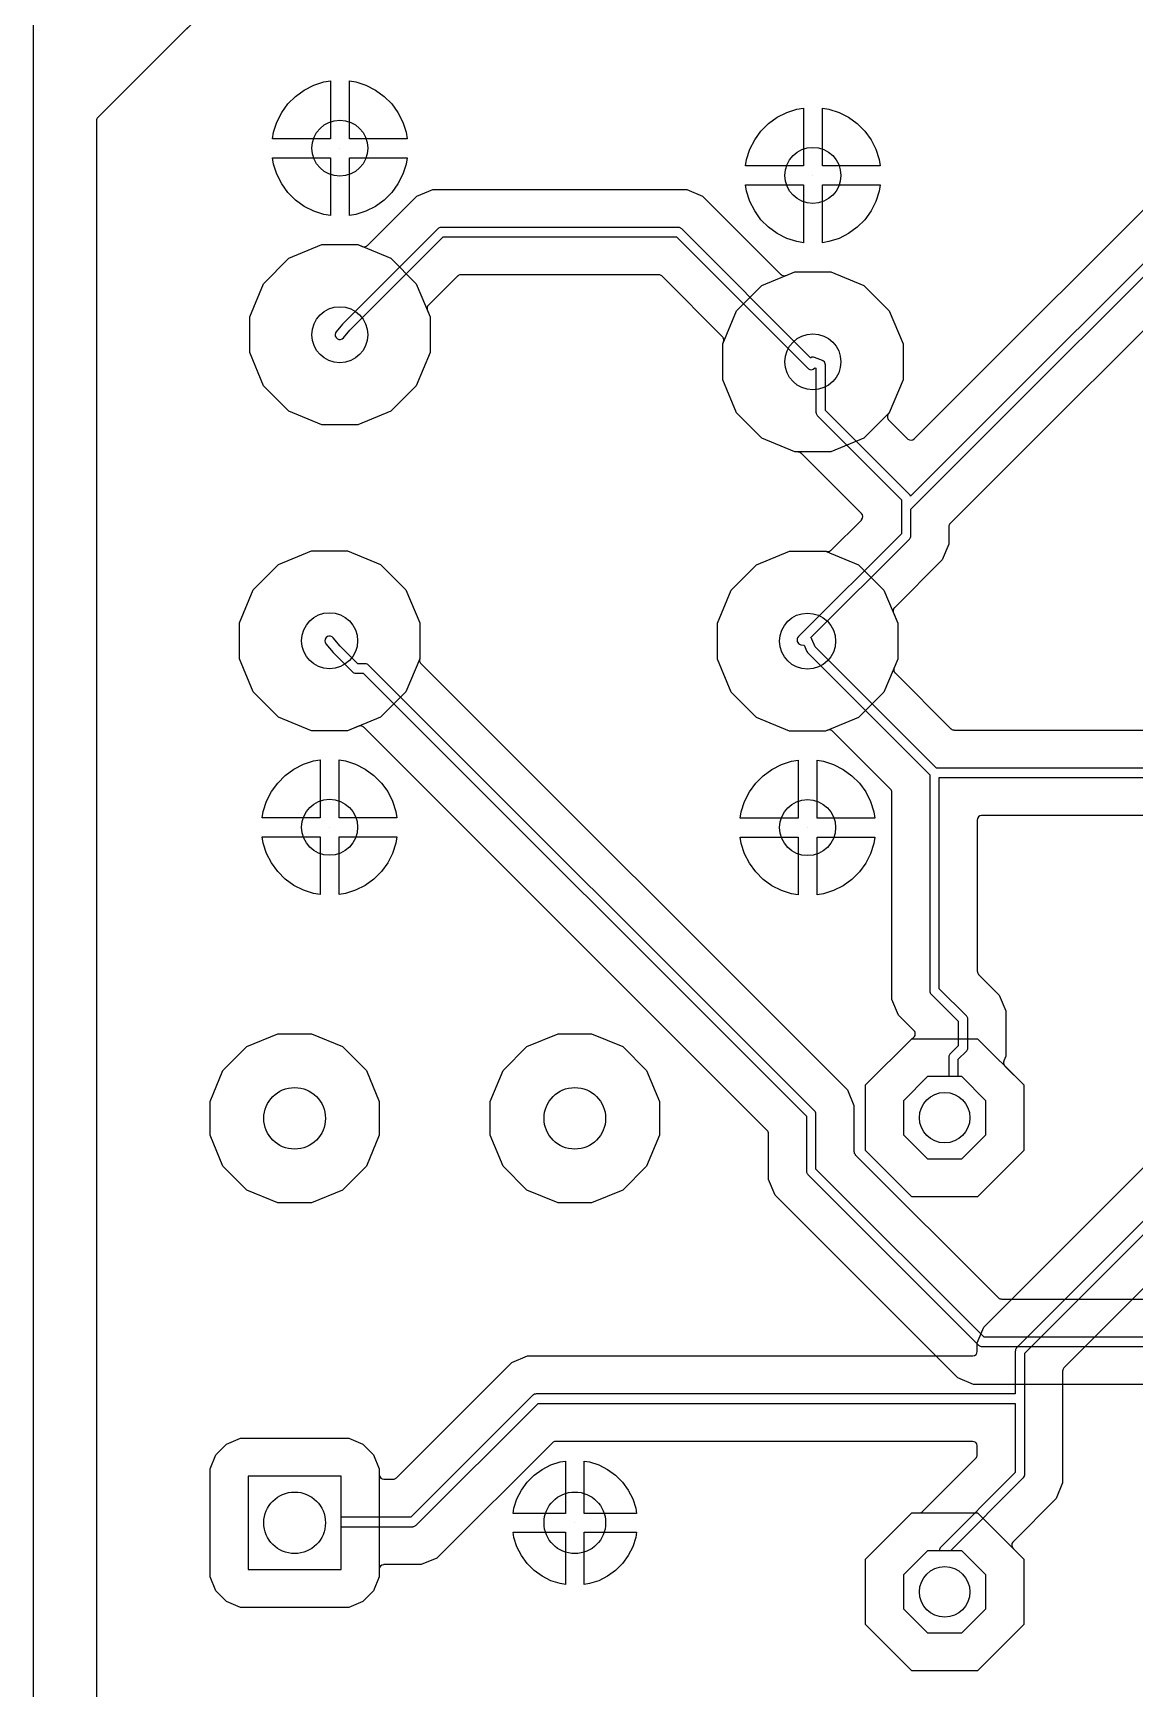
# Model space of a CAD drawing. Header units: millimetres. Extents: x 0 to 100, y 0 to 100.
# Drawn here: x 0 to 17.69, y 17.89 to 44.5 of the extents above; entities that cross this region are included whole.
import ezdxf

# ---------------------------------------------------------------- set-up
doc = ezdxf.new("R2010")
doc.units = ezdxf.units.MM

msp = doc.modelspace()

# ---------------------------------------------------------------- linework, layer by layer
at = {"layer": '16_copper'}
for points in [[(3.946, 46.054), (1.038, 43.146), (1.033, 43.139), (1.028, 43.133, 0.087651), (1.018, 43.108), (1.017, 43.101), (1.016, 43.092), (1.016, 3.908), (1.017, 3.902), (1.017, 3.9), (1.017, 3.899), (1.018, 3.891, 0.087654), (1.028, 3.866), (1.033, 3.861), (1.038, 3.854), (3.854, 1.038), (3.861, 1.033), (3.867, 1.028, 0.087651), (3.892, 1.018), (3.899, 1.017), (3.908, 1.016), (44.092, 1.016)], [(22.349, 28.847), (16.558, 23.055), (16.553, 23.049), (16.547, 23.042, 0.087651), (16.537, 23.018), (16.537, 23.01), (16.535, 23.002), (16.535, 21.2), (16.431, 20.948), (15.739, 20.255), (15.735, 20.251, 0.39257), (15.739, 20.147), (15.91, 19.976), (15.91, 18.924), (15.166, 18.18), (14.114, 18.18), (13.37, 18.924), (13.37, 19.976), (14.114, 20.72), (14.232, 20.72), (14.241, 20.721), (14.249, 20.722, 0.087654), (14.273, 20.732), (14.279, 20.737), (14.286, 20.742), (15.141, 21.598), (15.147, 21.605), (15.152, 21.611, 0.087651), (15.162, 21.636), (15.163, 21.643), (15.164, 21.652), (15.164, 21.793), (15.163, 21.799, 0.392588), (15.088, 21.869), (8.393, 21.869), (8.384, 21.868), (8.376, 21.868, 0.087654), (8.351, 21.857), (8.346, 21.852), (8.339, 21.847), (6.484, 19.993), (6.232, 19.888), (5.635, 19.888), (5.629, 19.887, 0.392588), (5.559, 19.812), (5.559, 19.69), (5.466, 19.466), (5.294, 19.294), (5.07, 19.201), (3.33, 19.201), (3.106, 19.294), (2.934, 19.466), (2.841, 19.69), (2.841, 21.43), (2.934, 21.654), (3.106, 21.826), (3.33, 21.919), (5.07, 21.919), (5.294, 21.826), (5.466, 21.654), (5.559, 21.43), (5.559, 21.336), (5.559, 21.33, 0.392588), (5.635, 21.26), (5.78, 21.26), (5.789, 21.261), (5.797, 21.262, 0.087654), (5.822, 21.272), (5.827, 21.277), (5.834, 21.282), (7.689, 23.137), (7.941, 23.241), (15.088, 23.241), (15.093, 23.242, 0.392588), (15.164, 23.317), (15.164, 23.454), (15.268, 23.706), (15.472, 23.909), (21.811, 30.248)], [(22.631, 30.207), (15.796, 23.371), (15.791, 23.364), (15.785, 23.358, 0.087651), (15.775, 23.333), (15.775, 23.326), (15.773, 23.317), (15.773, 22.631), (8.077, 22.631), (8.069, 22.63), (8.06, 22.63, 0.087654), (8.036, 22.619), (8.03, 22.614), (8.023, 22.609), (6.064, 20.65), (4.949, 20.65), (4.949, 21.309), (3.451, 21.309), (3.451, 19.811), (4.949, 19.811), (4.949, 20.498), (6.096, 20.498), (6.104, 20.499), (6.113, 20.5, 0.087654), (6.137, 20.51), (6.143, 20.515), (6.15, 20.52), (8.109, 22.479), (15.773, 22.479), (15.773, 21.368), (14.577, 20.171), (14.571, 20.164), (14.566, 20.157, 0.087651), (14.556, 20.133), (14.555, 20.125), (14.554, 20.117), (14.554, 20.11), (14.366, 20.11), (13.98, 19.724), (13.98, 19.176), (14.366, 18.79), (14.914, 18.79), (15.3, 19.176), (15.3, 19.724), (14.914, 20.11), (14.732, 20.11), (15.903, 21.282), (15.909, 21.289), (15.914, 21.295, 0.087651), (15.924, 21.32), (15.925, 21.327), (15.926, 21.336), (15.926, 23.286), (22.403, 29.763)]]:
    msp.add_lwpolyline(points, format="xyb", dxfattribs=at)
for points in [[(3.844, 42.803), (3.861, 42.906), (3.914, 43.07), (3.992, 43.223), (4.093, 43.362), (4.215, 43.484), (4.354, 43.585), (4.507, 43.663), (4.67, 43.716), (4.774, 43.732), (4.774, 42.803)], [(5.079, 42.803), (5.079, 43.732), (5.182, 43.716), (5.345, 43.663), (5.499, 43.585), (5.638, 43.484), (5.759, 43.362), (5.86, 43.223), (5.938, 43.07), (5.991, 42.906), (6.008, 42.803)], [(11.442, 42.366), (11.458, 42.47), (11.511, 42.633), (11.589, 42.786), (11.69, 42.926), (11.812, 43.047), (11.951, 43.148), (12.104, 43.226), (12.268, 43.279), (12.371, 43.296), (12.371, 42.366)], [(12.676, 42.366), (12.676, 43.296), (12.779, 43.279), (12.943, 43.226), (13.096, 43.148), (13.235, 43.047), (13.356, 42.926), (13.458, 42.786), (13.536, 42.633), (13.589, 42.47), (13.605, 42.366)], [(4.926, 42.651), (4.926, 42.651), (4.926, 42.651), (4.926, 42.651)], [(4.67, 41.585), (4.507, 41.638), (4.354, 41.716), (4.215, 41.817), (4.093, 41.939), (3.992, 42.078), (3.914, 42.231), (3.861, 42.395), (3.844, 42.498), (4.774, 42.498), (4.774, 41.569)], [(5.079, 42.498), (6.008, 42.498), (5.991, 42.395), (5.938, 42.231), (5.86, 42.078), (5.759, 41.939), (5.638, 41.817), (5.499, 41.716), (5.345, 41.638), (5.182, 41.585), (5.079, 41.569)], [(12.268, 41.149), (12.104, 41.202), (11.951, 41.28), (11.812, 41.381), (11.69, 41.502), (11.589, 41.642), (11.511, 41.795), (11.458, 41.958), (11.442, 42.062), (12.371, 42.062), (12.371, 41.132)], [(12.523, 42.214), (12.523, 42.214), (12.523, 42.214), (12.523, 42.214)], [(12.676, 42.062), (13.605, 42.062), (13.589, 41.958), (13.536, 41.795), (13.458, 41.642), (13.356, 41.502), (13.235, 41.381), (13.096, 41.28), (12.943, 41.202), (12.779, 41.149), (12.676, 41.132)], [(4.638, 38.206), (4.106, 38.426), (3.699, 38.833), (3.478, 39.365), (3.478, 39.941), (3.699, 40.473), (4.106, 40.881), (4.638, 41.101), (5.214, 41.101), (5.746, 40.881), (6.154, 40.473), (6.374, 39.941), (6.374, 39.365), (6.154, 38.833), (5.746, 38.426), (5.214, 38.206)], [(12.235, 37.769), (11.703, 37.989), (11.296, 38.397), (11.076, 38.929), (11.076, 39.505), (11.296, 40.037), (11.703, 40.444), (12.235, 40.665), (12.811, 40.665), (13.344, 40.444), (13.751, 40.037), (13.971, 39.505), (13.971, 38.929), (13.751, 38.397), (13.344, 37.989), (12.811, 37.769)], [(4.473, 33.287), (3.941, 33.507), (3.533, 33.915), (3.313, 34.447), (3.313, 35.023), (3.533, 35.555), (3.941, 35.962), (4.473, 36.182), (5.049, 36.182), (5.581, 35.962), (5.988, 35.555), (6.209, 35.023), (6.209, 34.447), (5.988, 33.915), (5.581, 33.507), (5.049, 33.287)], [(12.15, 33.282), (11.618, 33.502), (11.211, 33.909), (10.99, 34.441), (10.99, 35.017), (11.211, 35.55), (11.618, 35.957), (12.15, 36.177), (12.726, 36.177), (13.258, 35.957), (13.665, 35.55), (13.886, 35.017), (13.886, 34.441), (13.665, 33.909), (13.258, 33.502), (12.726, 33.282)], [(3.679, 31.89), (3.696, 31.993), (3.749, 32.157), (3.827, 32.31), (3.928, 32.449), (4.049, 32.57), (4.188, 32.672), (4.342, 32.75), (4.505, 32.803), (4.608, 32.819), (4.608, 31.89)], [(4.913, 31.89), (4.913, 32.819), (5.017, 32.803), (5.18, 32.75), (5.333, 32.672), (5.472, 32.57), (5.594, 32.449), (5.695, 32.31), (5.773, 32.157), (5.826, 31.993), (5.843, 31.89)], [(11.356, 31.885), (11.373, 31.988), (11.426, 32.152), (11.504, 32.305), (11.605, 32.444), (11.726, 32.565), (11.866, 32.666), (12.019, 32.744), (12.182, 32.798), (12.286, 32.814), (12.286, 31.885)], [(12.59, 31.885), (12.59, 32.814), (12.694, 32.798), (12.857, 32.744), (13.01, 32.666), (13.149, 32.565), (13.271, 32.444), (13.372, 32.305), (13.45, 32.152), (13.503, 31.988), (13.52, 31.885)], [(4.761, 31.737), (4.761, 31.737), (4.761, 31.737), (4.761, 31.737)], [(12.438, 31.732), (12.438, 31.732), (12.438, 31.732), (12.438, 31.732)], [(4.505, 30.672), (4.342, 30.725), (4.188, 30.803), (4.049, 30.904), (3.928, 31.026), (3.827, 31.165), (3.749, 31.318), (3.696, 31.482), (3.679, 31.585), (4.608, 31.585), (4.608, 30.656)], [(4.913, 31.585), (5.843, 31.585), (5.826, 31.482), (5.773, 31.318), (5.695, 31.165), (5.594, 31.026), (5.472, 30.904), (5.333, 30.803), (5.18, 30.725), (5.017, 30.672), (4.913, 30.656)], [(12.182, 30.667), (12.019, 30.72), (11.866, 30.798), (11.726, 30.899), (11.605, 31.021), (11.504, 31.16), (11.426, 31.313), (11.373, 31.477), (11.356, 31.58), (12.286, 31.58), (12.286, 30.651)], [(12.59, 31.58), (13.52, 31.58), (13.503, 31.477), (13.45, 31.313), (13.372, 31.16), (13.271, 31.021), (13.149, 30.899), (13.01, 30.798), (12.857, 30.72), (12.694, 30.667), (12.59, 30.651)], [(3.93, 25.701), (3.43, 25.908), (3.048, 26.29), (2.841, 26.79), (2.841, 27.33), (3.048, 27.83), (3.43, 28.212), (3.93, 28.419), (4.47, 28.419), (4.97, 28.212), (5.352, 27.83), (5.559, 27.33), (5.559, 26.79), (5.352, 26.29), (4.97, 25.908), (4.47, 25.701)], [(8.43, 25.701), (7.93, 25.908), (7.548, 26.29), (7.341, 26.79), (7.341, 27.33), (7.548, 27.83), (7.93, 28.212), (8.43, 28.419), (8.97, 28.419), (9.47, 28.212), (9.852, 27.83), (10.059, 27.33), (10.059, 26.79), (9.852, 26.29), (9.47, 25.908), (8.97, 25.701)], [(14.114, 25.8), (13.37, 26.544), (13.37, 27.596), (14.114, 28.34), (15.166, 28.34), (15.91, 27.596), (15.91, 26.544), (15.166, 25.8)], [(15.3, 26.796), (15.3, 27.344), (14.914, 27.73), (14.366, 27.73), (13.98, 27.344), (13.98, 26.796), (14.366, 26.41), (14.914, 26.41)], [(7.709, 20.712), (7.722, 20.795), (7.77, 20.945), (7.842, 21.086), (7.935, 21.213), (8.047, 21.325), (8.174, 21.418), (8.315, 21.49), (8.465, 21.538), (8.548, 21.551), (8.548, 20.712)], [(8.852, 20.712), (8.852, 21.551), (8.935, 21.538), (9.085, 21.49), (9.226, 21.418), (9.353, 21.325), (9.465, 21.213), (9.558, 21.086), (9.63, 20.945), (9.678, 20.795), (9.691, 20.712)], [(8.7, 20.56), (8.7, 20.56), (8.7, 20.56), (8.7, 20.56)], [(8.465, 19.582), (8.315, 19.63), (8.174, 19.702), (8.047, 19.795), (7.935, 19.907), (7.842, 20.034), (7.77, 20.175), (7.722, 20.325), (7.709, 20.408), (8.548, 20.408), (8.548, 19.569)], [(8.852, 20.408), (9.691, 20.408), (9.678, 20.325), (9.63, 20.175), (9.558, 20.034), (9.465, 19.907), (9.353, 19.795), (9.226, 19.702), (9.085, 19.63), (8.935, 19.582), (8.852, 19.569)]]:
    msp.add_lwpolyline(points, close=True, dxfattribs=at)
at = {"layer": '1_copper'}
for points in [[(3.886, 45.994), (1.038, 43.146), (1.033, 43.139), (1.028, 43.133, 0.087651), (1.018, 43.108), (1.017, 43.101), (1.016, 43.092), (1.016, 3.908), (1.017, 3.902), (1.017, 3.9), (1.017, 3.899), (1.018, 3.891, 0.087654), (1.028, 3.866), (1.033, 3.861), (1.038, 3.854), (3.854, 1.038), (3.861, 1.033), (3.867, 1.028, 0.087651), (3.892, 1.018), (3.899, 1.017), (3.908, 1.016), (44.092, 1.016)], [(18.424, 31.928), (15.24, 31.928), (15.234, 31.927, 0.392588), (15.164, 31.852), (15.164, 29.424), (15.165, 29.416), (15.166, 29.407, 0.087654), (15.176, 29.383), (15.181, 29.377), (15.186, 29.37), (15.517, 29.04), (15.621, 28.788), (15.621, 28.058), (15.59, 27.983), (15.59, 27.981), (15.589, 27.98, 0.218355), (15.594, 27.916), (15.6, 27.908), (15.605, 27.901, 0.007882), (15.606, 27.9), (15.91, 27.596), (15.91, 26.544), (15.166, 25.8), (14.114, 25.8), (13.37, 26.544), (13.37, 27.596), (14.119, 28.345), (14.12, 28.345, 0.458568), (14.159, 28.453), (14.154, 28.46), (14.15, 28.467), (14.148, 28.468), (14.146, 28.47), (14.1, 28.516), (14.1, 28.516), (13.897, 28.72), (13.792, 28.972), (13.792, 32.298), (13.791, 32.306), (13.79, 32.315, 0.087654), (13.78, 32.339), (13.775, 32.345), (13.77, 32.352), (12.843, 33.279), (12.841, 33.28), (12.84, 33.281, 0.218352), (12.78, 33.301), (12.769, 33.298), (12.762, 33.296, 0.0054), (12.76, 33.296), (12.726, 33.282), (12.15, 33.282), (11.618, 33.502), (11.211, 33.909), (10.99, 34.441), (10.99, 35.017), (11.211, 35.55), (11.618, 35.957), (12.15, 36.177), (12.726, 36.177), (12.735, 36.174, 0.229657), (12.801, 36.178), (12.809, 36.184), (12.816, 36.189, 0.007896), (12.818, 36.19), (13.302, 36.675), (13.305, 36.679, 0.39257), (13.302, 36.782), (12.337, 37.747), (12.331, 37.752), (12.324, 37.757, 0.087651), (12.3, 37.767), (12.292, 37.768), (12.284, 37.769), (12.235, 37.769), (11.703, 37.989), (11.296, 38.397), (11.076, 38.929), (11.076, 39.505), (11.089, 39.538, 0.229642), (11.085, 39.604), (11.079, 39.613), (11.074, 39.619, 0.007896), (11.073, 39.621), (10.101, 40.592), (10.095, 40.597), (10.088, 40.603, 0.087651), (10.064, 40.613), (10.056, 40.613), (10.048, 40.615), (6.869, 40.615), (6.86, 40.613), (6.852, 40.613, 0.087654), (6.828, 40.602), (6.822, 40.598), (6.815, 40.592), (6.348, 40.126), (6.347, 40.124), (6.346, 40.123, 0.218356), (6.327, 40.063), (6.329, 40.053), (6.331, 40.045, 0.007894), (6.332, 40.043), (6.374, 39.941), (6.374, 39.365), (6.154, 38.833), (5.746, 38.426), (5.214, 38.206), (4.638, 38.206), (4.106, 38.426), (3.699, 38.833), (3.478, 39.365), (3.478, 39.941), (3.699, 40.473), (4.106, 40.881), (4.638, 41.101), (5.214, 41.101), (5.287, 41.071), (5.289, 41.07), (5.29, 41.07, 0.218355), (5.354, 41.075), (5.362, 41.081), (5.369, 41.086, 0.007896), (5.37, 41.087), (6.165, 41.882), (6.417, 41.986), (10.5, 41.986), (10.752, 41.882), (12.011, 40.623), (12.012, 40.622), (12.013, 40.62, 0.218356), (12.074, 40.601), (12.084, 40.603), (12.092, 40.605, 0.007894), (12.094, 40.606), (12.235, 40.665), (12.811, 40.665), (13.344, 40.444), (13.751, 40.037), (13.971, 39.505), (13.971, 38.929), (13.751, 38.397), (13.743, 38.389, 0.414239), (13.743, 38.281), (14.043, 37.981), (14.048, 37.977, 0.392553), (14.151, 37.981), (18.806, 42.636)], [(19.453, 42.421), (14.092, 37.059), (14.09, 37.062), (14.087, 37.07, 0.015774), (14.085, 37.075), (14.08, 37.08), (14.075, 37.087), (12.725, 38.436), (12.725, 39.167), (12.725, 39.169), (12.725, 39.171, 0.218347), (12.696, 39.227), (12.687, 39.232), (12.681, 39.236, 0.011519), (12.677, 39.238), (12.552, 39.288), (12.55, 39.288), (12.549, 39.289, 0.208428), (12.488, 39.284), (12.487, 39.284), (10.417, 41.354), (10.41, 41.359), (10.404, 41.365, 0.087651), (10.379, 41.375), (10.372, 41.375), (10.363, 41.377), (6.553, 41.377), (6.545, 41.375), (6.536, 41.375, 0.087654), (6.512, 41.364), (6.506, 41.36), (6.499, 41.354), (4.975, 39.83), (4.973, 39.828), (4.971, 39.825), (4.868, 39.702), (4.856, 39.684, 0.866049), (4.985, 39.604), (5.085, 39.725), (6.585, 41.224), (10.332, 41.224), (12.443, 39.113), (12.448, 39.109), (12.452, 39.105, 0.374464), (12.552, 39.114), (12.555, 39.118), (12.558, 39.121), (12.573, 39.115), (12.573, 38.405), (12.574, 38.396), (12.575, 38.388, 0.087654), (12.585, 38.363), (12.59, 38.358), (12.595, 38.351), (13.945, 37.002), (13.945, 36.455), (12.291, 34.801, 0.602434), (12.33, 34.672), (12.384, 34.662), (12.427, 34.564), (12.429, 34.561), (12.43, 34.558), (12.435, 34.552), (12.438, 34.546, 0.021693), (12.443, 34.541), (14.402, 32.582), (14.402, 29.108), (14.403, 29.1), (14.404, 29.092, 0.087654), (14.414, 29.067), (14.419, 29.061), (14.424, 29.055), (14.859, 28.62), (14.859, 28.226), (14.729, 28.095), (14.724, 28.089), (14.718, 28.082, 0.087651), (14.708, 28.058), (14.708, 28.05), (14.707, 28.042), (14.707, 27.73), (14.366, 27.73), (13.98, 27.344), (13.98, 26.796), (14.366, 26.41), (14.914, 26.41), (15.3, 26.796), (15.3, 27.344), (14.914, 27.73), (14.859, 27.73), (14.859, 28.01), (14.989, 28.14), (14.994, 28.147), (15, 28.153, 0.087651), (15.01, 28.178), (15.01, 28.185), (15.011, 28.194), (15.011, 28.651), (15.01, 28.66), (15.01, 28.668, 0.087654), (14.999, 28.693), (14.994, 28.698), (14.989, 28.705), (14.554, 29.14), (14.554, 32.537), (18.288, 32.537)], [(18.256, 32.69), (14.51, 32.69), (12.561, 34.639), (12.508, 34.76), (12.505, 34.764), (12.504, 34.768, 0.070903), (12.49, 34.785), (14.075, 36.37), (14.08, 36.377), (14.085, 36.383, 0.087651), (14.095, 36.408), (14.096, 36.415), (14.097, 36.424), (14.097, 36.849), (19.539, 42.291)], [(19.301, 41.191), (14.729, 36.619), (14.724, 36.612), (14.718, 36.606, 0.087651), (14.708, 36.581), (14.708, 36.574), (14.707, 36.565), (14.707, 36.287), (14.602, 36.035), (13.834, 35.266), (13.833, 35.265), (13.831, 35.264, 0.218356), (13.812, 35.204), (13.814, 35.193), (13.816, 35.186, 0.007894), (13.817, 35.183), (13.886, 35.017), (13.886, 34.441), (13.827, 34.301), (13.827, 34.299), (13.826, 34.298, 0.218355), (13.831, 34.234), (13.838, 34.226), (13.842, 34.219, 0.007882), (13.844, 34.218), (14.74, 33.322), (14.747, 33.317), (14.753, 33.311, 0.087651), (14.778, 33.301), (14.785, 33.301), (14.794, 33.299), (17.972, 33.299)], [(18.102, 22.784), (15.104, 22.784), (14.852, 22.888), (14.648, 23.092), (14.648, 23.092), (12.119, 25.621), (12.119, 25.621), (11.915, 25.824), (11.811, 26.076), (11.811, 26.812), (11.81, 26.82), (11.809, 26.828, 0.087654), (11.799, 26.853), (11.794, 26.858), (11.789, 26.865), (5.31, 33.344), (5.309, 33.345), (5.308, 33.346, 0.218356), (5.247, 33.366), (5.237, 33.363), (5.229, 33.362, 0.007894), (5.227, 33.361), (5.049, 33.287), (4.473, 33.287), (3.941, 33.507), (3.533, 33.915), (3.313, 34.447), (3.313, 35.023), (3.533, 35.555), (3.941, 35.962), (4.473, 36.182), (5.049, 36.182), (5.581, 35.962), (5.988, 35.555), (6.209, 35.023), (6.209, 34.446), (6.207, 34.438), (6.205, 34.429, 0.155332), (6.214, 34.384), (6.22, 34.375), (6.225, 34.369, 0.007925), (6.227, 34.367), (13.078, 27.516), (13.183, 27.264), (13.183, 26.528), (13.184, 26.52), (13.184, 26.512, 0.087654), (13.195, 26.487), (13.2, 26.482), (13.205, 26.475), (15.502, 24.178), (15.509, 24.173), (15.515, 24.167, 0.087651), (15.54, 24.157), (15.547, 24.157), (15.556, 24.155), (18.08, 24.155)], [(18.766, 23.546), (15.272, 23.546), (12.573, 26.244), (12.573, 27.127), (12.572, 27.136), (12.571, 27.144, 0.087654), (12.561, 27.169), (12.556, 27.174), (12.551, 27.181), (5.388, 34.344), (5.381, 34.349), (5.375, 34.354, 0.087651), (5.35, 34.364), (5.343, 34.365), (5.334, 34.366), (5.213, 34.366), (4.933, 34.646), (4.819, 34.783), (4.803, 34.798, 0.866055), (4.702, 34.686), (4.818, 34.546), (4.821, 34.544), (4.823, 34.541), (5.128, 34.236), (5.135, 34.231), (5.141, 34.226, 0.087651), (5.166, 34.216), (5.173, 34.215), (5.182, 34.214), (5.302, 34.214), (12.421, 27.096), (12.421, 26.213), (12.422, 26.204), (12.422, 26.196, 0.087654), (12.433, 26.171), (12.438, 26.166), (12.443, 26.159), (15.186, 23.416), (15.193, 23.411), (15.199, 23.405, 0.087651), (15.224, 23.395), (15.231, 23.395), (15.24, 23.393), (18.766, 23.393)]]:
    msp.add_lwpolyline(points, format="xyb", dxfattribs=at)
for points in [[(3.844, 42.803), (3.861, 42.906), (3.914, 43.07), (3.992, 43.223), (4.093, 43.362), (4.215, 43.484), (4.354, 43.585), (4.507, 43.663), (4.67, 43.716), (4.774, 43.732), (4.774, 42.803)], [(5.079, 42.803), (5.079, 43.732), (5.182, 43.716), (5.345, 43.663), (5.499, 43.585), (5.638, 43.484), (5.759, 43.362), (5.86, 43.223), (5.938, 43.07), (5.991, 42.906), (6.008, 42.803)], [(11.442, 42.366), (11.458, 42.47), (11.511, 42.633), (11.589, 42.786), (11.69, 42.926), (11.812, 43.047), (11.951, 43.148), (12.104, 43.226), (12.268, 43.279), (12.371, 43.296), (12.371, 42.366)], [(12.676, 42.366), (12.676, 43.296), (12.779, 43.279), (12.943, 43.226), (13.096, 43.148), (13.235, 43.047), (13.356, 42.926), (13.458, 42.786), (13.536, 42.633), (13.589, 42.47), (13.605, 42.366)], [(4.926, 42.651), (4.926, 42.651), (4.926, 42.651), (4.926, 42.651)], [(4.67, 41.585), (4.507, 41.638), (4.354, 41.716), (4.215, 41.817), (4.093, 41.939), (3.992, 42.078), (3.914, 42.231), (3.861, 42.395), (3.844, 42.498), (4.774, 42.498), (4.774, 41.569)], [(5.079, 42.498), (6.008, 42.498), (5.991, 42.395), (5.938, 42.231), (5.86, 42.078), (5.759, 41.939), (5.638, 41.817), (5.499, 41.716), (5.345, 41.638), (5.182, 41.585), (5.079, 41.569)], [(12.268, 41.149), (12.104, 41.202), (11.951, 41.28), (11.812, 41.381), (11.69, 41.502), (11.589, 41.642), (11.511, 41.795), (11.458, 41.958), (11.442, 42.062), (12.371, 42.062), (12.371, 41.132)], [(12.523, 42.214), (12.523, 42.214), (12.523, 42.214), (12.523, 42.214)], [(12.676, 42.062), (13.605, 42.062), (13.589, 41.958), (13.536, 41.795), (13.458, 41.642), (13.356, 41.502), (13.235, 41.381), (13.096, 41.28), (12.943, 41.202), (12.779, 41.149), (12.676, 41.132)], [(3.679, 31.89), (3.696, 31.993), (3.749, 32.157), (3.827, 32.31), (3.928, 32.449), (4.049, 32.57), (4.188, 32.672), (4.342, 32.75), (4.505, 32.803), (4.608, 32.819), (4.608, 31.89)], [(4.913, 31.89), (4.913, 32.819), (5.017, 32.803), (5.18, 32.75), (5.333, 32.672), (5.472, 32.57), (5.594, 32.449), (5.695, 32.31), (5.773, 32.157), (5.826, 31.993), (5.843, 31.89)], [(11.356, 31.885), (11.373, 31.988), (11.426, 32.152), (11.504, 32.305), (11.605, 32.444), (11.726, 32.565), (11.866, 32.666), (12.019, 32.744), (12.182, 32.798), (12.286, 32.814), (12.286, 31.885)], [(12.59, 31.885), (12.59, 32.814), (12.694, 32.798), (12.857, 32.744), (13.01, 32.666), (13.149, 32.565), (13.271, 32.444), (13.372, 32.305), (13.45, 32.152), (13.503, 31.988), (13.52, 31.885)], [(4.761, 31.737), (4.761, 31.737), (4.761, 31.737), (4.761, 31.737)], [(12.438, 31.732), (12.438, 31.732), (12.438, 31.732), (12.438, 31.732)], [(4.505, 30.672), (4.342, 30.725), (4.188, 30.803), (4.049, 30.904), (3.928, 31.026), (3.827, 31.165), (3.749, 31.318), (3.696, 31.482), (3.679, 31.585), (4.608, 31.585), (4.608, 30.656)], [(4.913, 31.585), (5.843, 31.585), (5.826, 31.482), (5.773, 31.318), (5.695, 31.165), (5.594, 31.026), (5.472, 30.904), (5.333, 30.803), (5.18, 30.725), (5.017, 30.672), (4.913, 30.656)], [(12.182, 30.667), (12.019, 30.72), (11.866, 30.798), (11.726, 30.899), (11.605, 31.021), (11.504, 31.16), (11.426, 31.313), (11.373, 31.477), (11.356, 31.58), (12.286, 31.58), (12.286, 30.651)], [(12.59, 31.58), (13.52, 31.58), (13.503, 31.477), (13.45, 31.313), (13.372, 31.16), (13.271, 31.021), (13.149, 30.899), (13.01, 30.798), (12.857, 30.72), (12.694, 30.667), (12.59, 30.651)], [(3.93, 25.701), (3.43, 25.908), (3.048, 26.29), (2.841, 26.79), (2.841, 27.33), (3.048, 27.83), (3.43, 28.212), (3.93, 28.419), (4.47, 28.419), (4.97, 28.212), (5.352, 27.83), (5.559, 27.33), (5.559, 26.79), (5.352, 26.29), (4.97, 25.908), (4.47, 25.701)], [(8.43, 25.701), (7.93, 25.908), (7.548, 26.29), (7.341, 26.79), (7.341, 27.33), (7.548, 27.83), (7.93, 28.212), (8.43, 28.419), (8.97, 28.419), (9.47, 28.212), (9.852, 27.83), (10.059, 27.33), (10.059, 26.79), (9.852, 26.29), (9.47, 25.908), (8.97, 25.701)], [(3.33, 19.201), (3.106, 19.294), (2.934, 19.466), (2.841, 19.69), (2.841, 21.43), (2.934, 21.654), (3.106, 21.826), (3.33, 21.919), (5.07, 21.919), (5.294, 21.826), (5.466, 21.654), (5.559, 21.43), (5.559, 19.69), (5.466, 19.466), (5.294, 19.294), (5.07, 19.201)], [(4.949, 21.309), (3.451, 21.309), (3.451, 19.811), (4.949, 19.811)], [(7.709, 20.712), (7.722, 20.795), (7.77, 20.945), (7.842, 21.086), (7.935, 21.213), (8.047, 21.325), (8.174, 21.418), (8.315, 21.49), (8.465, 21.538), (8.548, 21.551), (8.548, 20.712)], [(8.852, 20.712), (8.852, 21.551), (8.935, 21.538), (9.085, 21.49), (9.226, 21.418), (9.353, 21.325), (9.465, 21.213), (9.558, 21.086), (9.63, 20.945), (9.678, 20.795), (9.691, 20.712)], [(8.7, 20.56), (8.7, 20.56), (8.7, 20.56), (8.7, 20.56)], [(14.114, 18.18), (13.37, 18.924), (13.37, 19.976), (14.114, 20.72), (15.166, 20.72), (15.91, 19.976), (15.91, 18.924), (15.166, 18.18)], [(8.465, 19.582), (8.315, 19.63), (8.174, 19.702), (8.047, 19.795), (7.935, 19.907), (7.842, 20.034), (7.77, 20.175), (7.722, 20.325), (7.709, 20.408), (8.548, 20.408), (8.548, 19.569)], [(8.852, 20.408), (9.691, 20.408), (9.678, 20.325), (9.63, 20.175), (9.558, 20.034), (9.465, 19.907), (9.353, 19.795), (9.226, 19.702), (9.085, 19.63), (8.935, 19.582), (8.852, 19.569)], [(15.3, 19.176), (15.3, 19.724), (14.914, 20.11), (14.366, 20.11), (13.98, 19.724), (13.98, 19.176), (14.366, 18.79), (14.914, 18.79)]]:
    msp.add_lwpolyline(points, close=True, dxfattribs=at)
at = {"layer": 'drills_PTH'}
for centre, radius in [((4.926, 42.651), 0.45), ((12.523, 42.214), 0.45), ((4.926, 39.653), 0.45), ((12.523, 39.217), 0.45), ((4.761, 34.735), 0.45), ((12.438, 34.729), 0.45), ((4.761, 31.737), 0.45), ((12.438, 31.732), 0.45), ((4.2, 27.06), 0.495), ((8.7, 27.06), 0.495), ((14.64, 27.07), 0.406), ((4.2, 20.56), 0.495), ((8.7, 20.56), 0.495), ((14.64, 19.45), 0.406)]:
    msp.add_circle(centre, radius, dxfattribs=at)
at = {"layer": 'outline'}
msp.add_lwpolyline([(0, 0), (100, 0), (100, 100), (0, 100), (0, 0)], close=True, dxfattribs=at)

doc.saveas('drawing.dxf')
